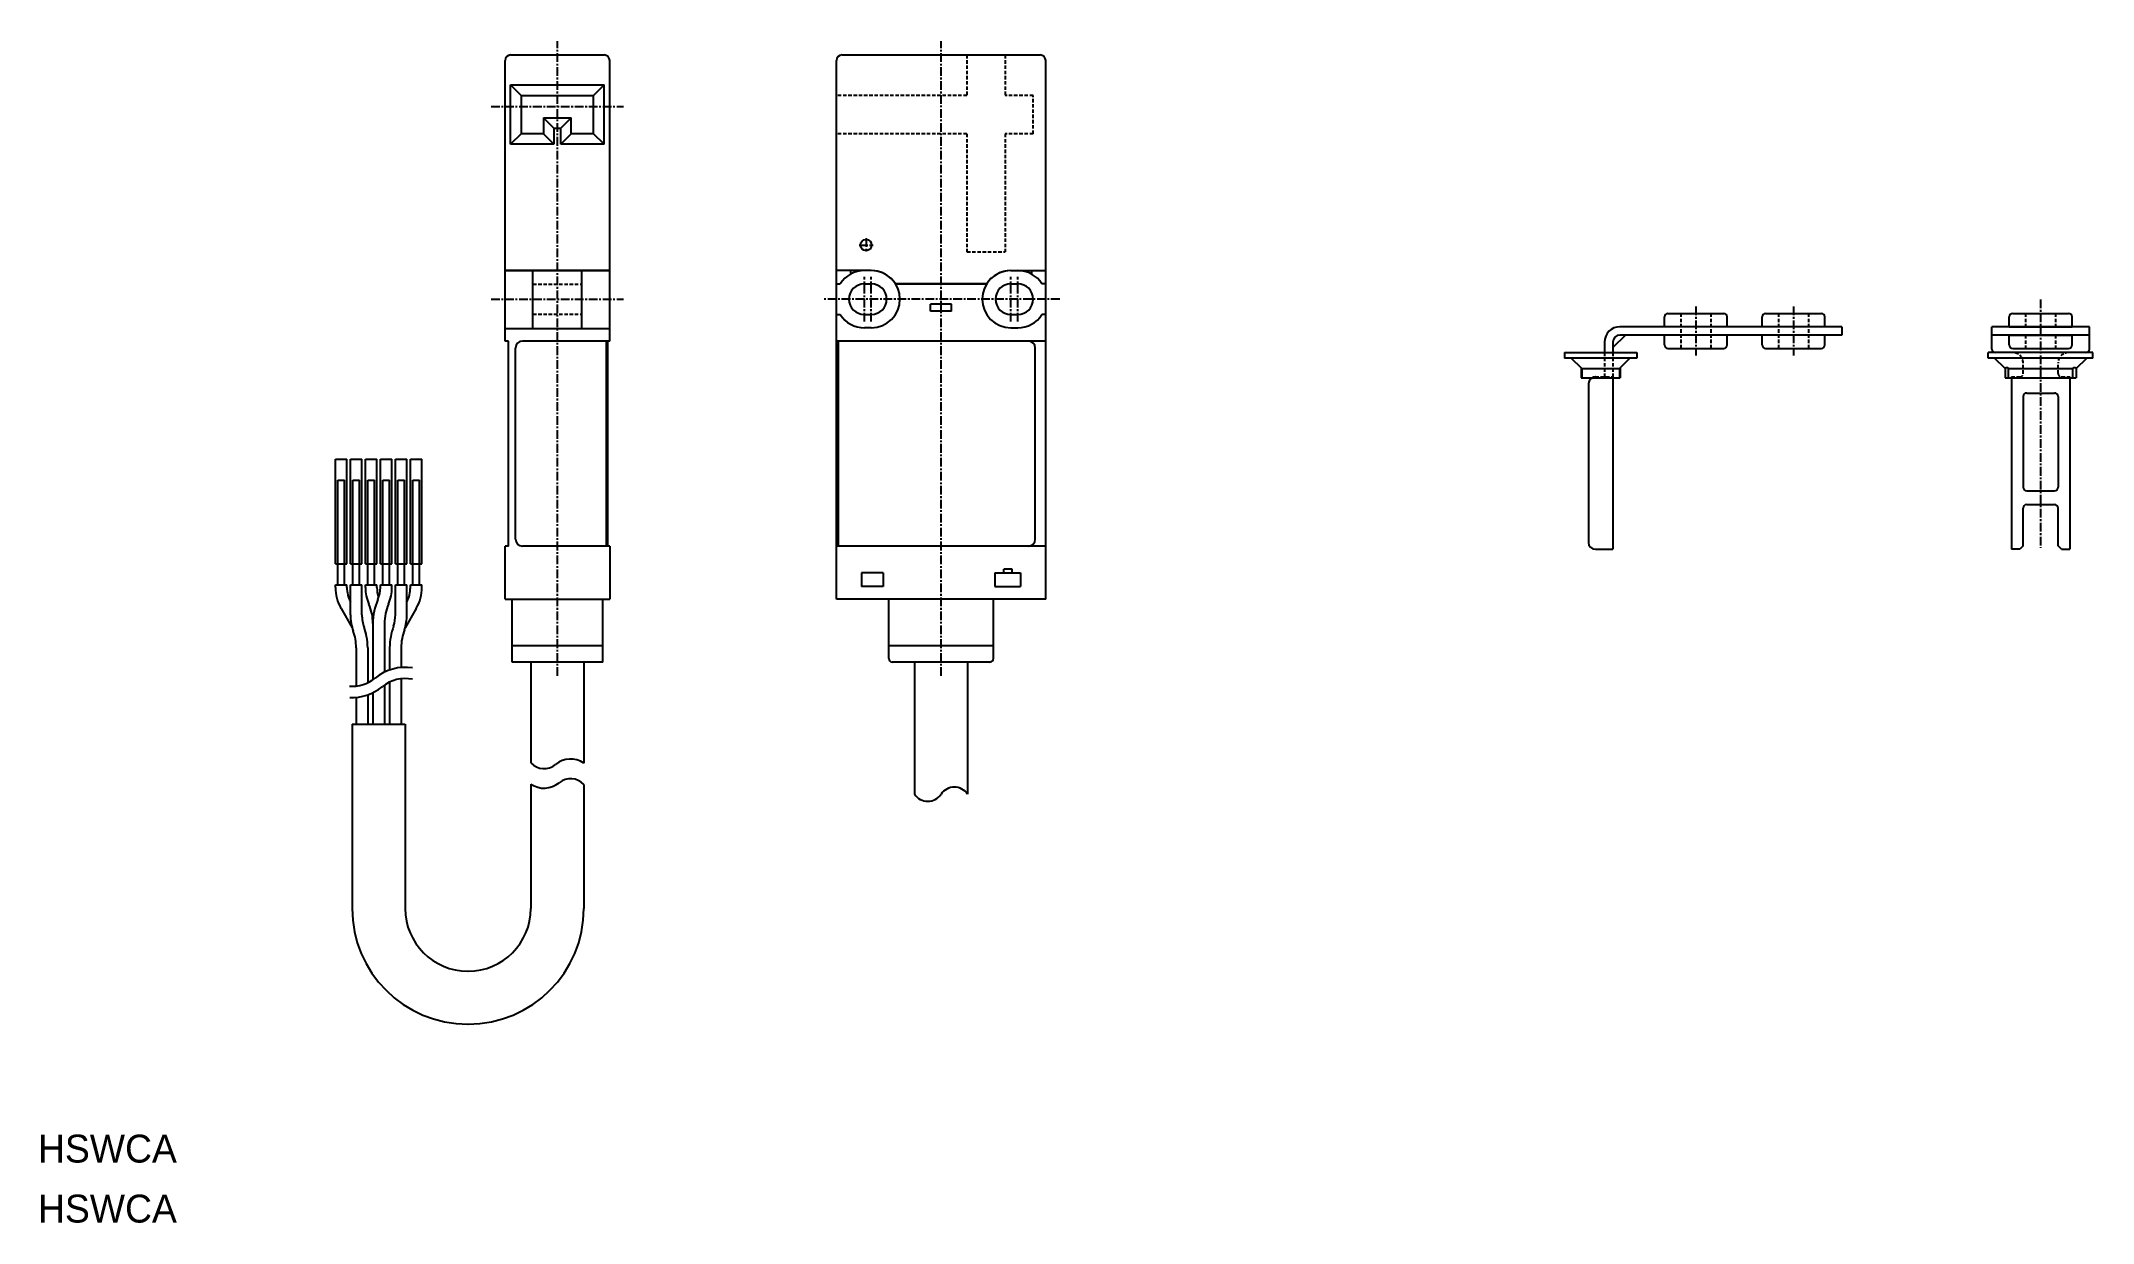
# Model space of a CAD drawing. Extents: x 0 to 295, y 0 to 169.
import ezdxf

# ---------------------------------------------------------------- set-up
doc = ezdxf.new("R2010")
doc.units = 0
doc.linetypes.add('CENTER', pattern=[2, 1.25, -0.25, 0.25, -0.25])
doc.linetypes.add('DASHED', pattern=[0.75, 0.5, -0.25])
doc.layers.get('0').update_dxf_attribs({"linetype": 'CONTINUOUS'})
doc.layers.add('CENTER', color=1, linetype='CENTER')

msp = doc.modelspace()

# ---------------------------------------------------------------- linework, layer by layer
at = {"color": 7, "linetype": 'CONTINUOUS'}
for p, q in [((66.95, 134.54), (66.95, 166.54)), ((67.75, 167.34), (81.15, 167.34)), ((81.95, 134.54), (81.95, 166.54)), ((114.45, 89.34), (114.45, 166.54)), ((115.25, 167.34), (143.65, 167.34)), ((144.45, 89.34), (144.45, 166.54)), ((67.75, 154.54), (67.75, 163.04)), ((67.75, 163.04), (81.15, 163.04)), ((69.25, 161.54), (67.75, 163.04)), ((81.15, 163.04), (79.65, 161.54)), ((81.15, 154.54), (81.15, 163.04)), ((69.25, 161.54), (79.65, 161.54)), ((69.25, 161.54), (69.25, 156.04)), ((79.65, 156.04), (79.65, 161.54)), ((69.25, 156.04), (67.75, 154.54)), ((72.45, 156.04), (69.25, 156.04)), ((72.45, 158.34), (72.45, 156.04)), ((72.45, 158.34), (76.45, 158.34)), ((73.95, 156.84), (72.45, 158.34)), ((72.45, 156.04), (73.95, 154.54)), ((73.95, 156.84), (74.95, 156.84)), ((73.95, 156.84), (73.95, 154.54)), ((74.95, 156.84), (76.45, 158.34)), ((74.95, 154.54), (74.95, 156.84)), ((76.45, 156.04), (74.95, 154.54)), ((76.45, 156.04), (76.45, 158.34)), ((79.65, 156.04), (76.45, 156.04)), ((81.15, 154.54), (79.65, 156.04)), ((73.95, 154.54), (67.75, 154.54)), ((81.15, 154.54), (74.95, 154.54)), ((66.95, 126.34), (66.95, 136.44)), ((81.95, 136.44), (66.95, 136.44)), ((81.95, 136.44), (66.95, 136.44)), ((81.95, 136.44), (66.95, 136.44)), ((66.95, 136.44), (81.95, 136.44)), ((70.95, 128.14), (70.95, 136.44)), ((77.95, 128.14), (77.95, 136.44)), ((81.95, 126.34), (81.95, 136.44)), ((116.45, 136.44), (114.45, 136.44)), ((119.45, 136.44), (114.45, 136.44)), ((116.45, 136.44), (116.45, 135.92)), ((119.45, 136.44), (118.45, 136.44)), ((139.45, 136.44), (140.45, 136.44)), ((139.45, 136.44), (144.45, 136.44)), ((142.45, 135.92), (142.45, 136.44)), ((142.45, 136.44), (144.45, 136.44)), ((114.45, 134.54), (114.99, 134.54)), ((118.45, 134.54), (119.45, 134.54)), ((135.99, 134.54), (122.91, 134.54)), ((122.91, 134.54), (135.99, 134.54)), ((139.45, 134.54), (140.45, 134.54)), ((144.45, 134.54), (143.91, 134.54)), ((114.45, 130.14), (114.99, 130.14)), ((118.45, 130.14), (119.45, 130.14)), ((130.95, 131.64), (127.95, 131.64)), ((127.95, 130.64), (127.95, 131.64)), ((130.95, 130.64), (127.95, 130.64)), ((130.95, 130.64), (130.95, 131.64)), ((139.45, 130.14), (140.45, 130.14)), ((144.45, 130.14), (143.91, 130.14)), ((233.14, 128.39), (233.14, 129.79)), ((233.64, 130.29), (241.64, 130.29)), ((242.14, 128.39), (242.14, 129.79)), ((247.14, 128.39), (247.14, 129.79)), ((247.64, 130.29), (255.64, 130.29)), ((256.14, 128.39), (256.14, 129.79)), ((282.56, 128.39), (282.56, 129.79)), ((283.06, 130.29), (291.06, 130.29)), ((291.56, 128.39), (291.56, 129.79)), ((66.95, 128.14), (81.95, 128.14)), ((119.45, 128.24), (118.45, 128.24)), ((139.45, 128.24), (140.45, 128.24)), ((227.54, 127.19), (225.74, 125.4)), ((258.54, 128.39), (226.74, 128.39)), ((258.54, 127.19), (226.74, 127.19)), ((233.14, 125.79), (233.14, 127.19)), ((242.14, 125.79), (242.14, 127.19)), ((247.14, 125.79), (247.14, 127.19)), ((256.14, 125.79), (256.14, 127.19)), ((258.54, 128.39), (258.54, 127.19)), ((280.06, 125.19), (280.06, 128.39)), ((294.06, 128.39), (280.06, 128.39)), ((294.06, 127.19), (280.06, 127.19)), ((282.56, 128.39), (291.56, 128.39)), ((282.56, 125.79), (282.56, 127.19)), ((282.56, 127.19), (291.56, 127.19)), ((291.56, 125.79), (291.56, 127.19)), ((294.06, 125.19), (294.06, 128.39)), ((67.45, 126.34), (66.95, 126.34)), ((67.45, 96.94), (67.45, 126.34)), ((68.45, 97.94), (68.45, 125.34)), ((81.95, 126.34), (69.45, 126.34)), ((81.45, 126.34), (81.45, 96.94)), ((81.65, 126.34), (81.65, 96.94)), ((144.45, 126.34), (114.45, 126.34)), ((114.75, 96.94), (114.75, 126.34)), ((142.95, 97.94), (142.95, 125.34)), ((218.79, 124.69), (218.79, 123.89)), ((218.79, 124.69), (229.19, 124.69)), ((229.19, 123.89), (218.79, 123.89)), ((221.29, 122.39), (219.79, 123.89)), ((224.54, 126.19), (224.54, 124.69)), ((224.54, 124.69), (225.74, 124.69)), ((225.74, 126.19), (225.74, 124.69)), ((226.69, 122.39), (228.19, 123.89)), ((229.19, 124.69), (229.19, 123.89)), ((233.64, 125.29), (241.64, 125.29)), ((247.64, 125.29), (255.64, 125.29)), ((294.56, 124.69), (279.56, 124.69)), ((279.56, 123.89), (279.56, 124.69)), ((294.56, 123.89), (279.56, 123.89)), ((281.96, 122.39), (280.46, 123.89)), ((283.06, 125.29), (291.06, 125.29)), ((292.16, 122.39), (293.66, 123.89)), ((294.56, 123.89), (294.56, 124.69)), ((221.19, 122.49), (221.19, 121.09)), ((221.19, 121.09), (226.79, 121.09)), ((221.29, 122.39), (226.69, 122.39)), ((221.29, 122.39), (221.29, 121.09)), ((225.74, 121.09), (225.74, 96.49)), ((226.69, 122.39), (226.69, 121.09)), ((226.79, 122.49), (226.79, 121.09)), ((281.98, 122.43), (281.96, 122.39)), ((281.96, 122.39), (281.96, 121.09)), ((281.96, 121.09), (292.16, 121.09)), ((282.03, 122.46), (281.98, 122.43)), ((282.11, 122.48), (282.03, 122.46)), ((282.21, 122.49), (282.11, 122.48)), ((282.31, 122.48), (282.21, 122.49)), ((282.39, 122.46), (282.31, 122.48)), ((282.44, 122.43), (282.39, 122.46)), ((282.46, 122.39), (282.44, 122.43)), ((282.46, 122.39), (291.66, 122.39)), ((282.46, 121.09), (282.46, 122.39)), ((282.86, 121.09), (282.86, 96.49)), ((291.26, 121.09), (291.26, 96.49)), ((291.68, 122.43), (291.66, 122.39)), ((291.66, 121.09), (291.66, 122.39)), ((291.73, 122.46), (291.68, 122.43)), ((291.81, 122.48), (291.73, 122.46)), ((291.91, 122.49), (291.81, 122.48)), ((292.01, 122.48), (291.91, 122.49)), ((292.09, 122.46), (292.01, 122.48)), ((292.14, 122.43), (292.09, 122.46)), ((292.16, 122.39), (292.14, 122.43)), ((292.16, 122.39), (292.16, 121.09)), ((222.24, 120.19), (222.24, 97.49)), ((284.56, 118.39), (284.56, 105.39)), ((285.06, 118.89), (289.06, 118.89)), ((289.56, 118.39), (289.56, 105.39)), ((42.63, 94.42), (42.63, 109.42)), ((42.63, 109.42), (44.28, 109.42)), ((44.28, 94.42), (44.28, 109.42)), ((44.78, 94.42), (44.78, 109.42)), ((44.78, 109.42), (46.43, 109.42)), ((46.43, 94.42), (46.43, 109.42)), ((46.93, 94.42), (46.93, 109.42)), ((46.93, 109.42), (48.58, 109.42)), ((48.58, 94.42), (48.58, 109.42)), ((49.08, 94.42), (49.08, 109.42)), ((49.08, 109.42), (50.73, 109.42)), ((50.73, 94.42), (50.73, 109.42)), ((51.23, 94.42), (51.23, 109.42)), ((51.23, 109.42), (52.88, 109.42)), ((52.88, 94.42), (52.88, 109.42)), ((53.38, 94.42), (53.38, 109.42)), ((53.38, 109.42), (55.03, 109.42)), ((55.03, 94.42), (55.03, 109.42)), ((42.98, 106.42), (43.93, 106.42)), ((42.98, 94.42), (42.98, 106.42)), ((43.93, 94.42), (43.93, 106.42)), ((45.13, 94.42), (45.13, 106.42)), ((45.13, 106.42), (46.08, 106.42)), ((46.08, 94.42), (46.08, 106.42)), ((47.28, 106.42), (48.23, 106.42)), ((47.28, 94.42), (47.28, 106.42)), ((48.23, 94.42), (48.23, 106.42)), ((49.43, 94.42), (49.43, 106.42)), ((49.43, 106.42), (50.38, 106.42)), ((50.38, 94.42), (50.38, 106.42)), ((51.58, 106.42), (52.53, 106.42)), ((51.58, 94.42), (51.58, 106.42)), ((52.53, 94.42), (52.53, 106.42)), ((53.73, 94.42), (53.73, 106.42)), ((53.73, 106.42), (54.68, 106.42)), ((54.68, 94.42), (54.68, 106.42)), ((285.06, 104.89), (289.06, 104.89)), ((284.56, 96.99), (284.56, 102.39)), ((285.06, 102.89), (289.06, 102.89)), ((289.56, 96.99), (289.56, 102.39)), ((42.63, 94.42), (44.28, 94.42)), ((42.98, 91.42), (42.98, 94.42)), ((43.93, 91.42), (43.93, 94.42)), ((44.78, 94.42), (46.43, 94.42)), ((45.13, 91.42), (45.13, 94.42)), ((46.08, 91.42), (46.08, 94.42)), ((46.93, 94.42), (48.58, 94.42)), ((47.28, 91.42), (47.28, 94.42)), ((48.23, 91.42), (48.23, 94.42)), ((49.08, 94.42), (50.73, 94.42)), ((49.43, 91.42), (49.43, 94.42)), ((50.38, 91.42), (50.38, 94.42)), ((51.23, 94.42), (52.88, 94.42)), ((51.58, 91.42), (51.58, 94.42)), ((52.53, 91.42), (52.53, 94.42)), ((53.38, 94.42), (55.03, 94.42)), ((53.73, 91.42), (53.73, 94.42)), ((54.68, 91.42), (54.68, 94.42)), ((67.45, 96.94), (66.95, 96.94)), ((66.95, 89.34), (66.95, 96.94)), ((81.95, 96.94), (69.45, 96.94)), ((81.95, 96.94), (81.95, 89.34)), ((144.45, 96.94), (114.45, 96.94)), ((223.24, 96.49), (225.74, 96.49)), ((284.06, 96.49), (282.86, 96.49)), ((284.56, 96.99), (284.06, 96.49)), ((290.06, 96.49), (289.56, 96.99)), ((290.06, 96.49), (291.26, 96.49)), ((42.63, 91.02), (42.63, 91.42)), ((42.63, 91.42), (44.28, 91.42)), ((44.28, 91.02), (44.28, 91.42)), ((44.78, 87.12), (44.78, 91.42)), ((44.78, 91.42), (46.43, 91.42)), ((46.43, 87.12), (46.43, 91.42)), ((46.93, 91.02), (46.93, 91.42)), ((46.93, 91.42), (48.58, 91.42)), ((48.58, 91.02), (48.58, 91.42)), ((49.08, 91.02), (49.08, 91.42)), ((49.08, 91.42), (50.73, 91.42)), ((50.73, 91.02), (50.73, 91.42)), ((51.23, 87.12), (51.23, 91.42)), ((51.23, 91.42), (52.88, 91.42)), ((52.88, 87.12), (52.88, 91.42)), ((53.38, 91.02), (53.38, 91.42)), ((53.38, 91.42), (55.03, 91.42)), ((55.03, 91.02), (55.03, 91.42)), ((121.15, 93.14), (118.05, 93.14)), ((118.05, 93.14), (118.05, 91.14)), ((121.15, 93.14), (121.15, 91.14)), ((137.15, 93.14), (137.15, 91.14)), ((137.15, 93.14), (140.85, 93.14)), ((138.45, 93.14), (138.45, 93.64)), ((139.65, 93.64), (138.45, 93.64)), ((139.65, 93.14), (139.65, 93.64)), ((140.85, 93.14), (140.85, 91.14)), ((66.95, 89.34), (81.95, 89.34)), ((67.95, 82.64), (67.95, 89.34)), ((80.95, 82.64), (80.95, 89.34)), ((144.45, 89.34), (114.45, 89.34)), ((121.15, 91.14), (118.05, 91.14)), ((121.95, 82.64), (121.95, 89.34)), ((136.95, 82.64), (136.95, 89.34)), ((137.15, 91.14), (140.85, 91.14)), ((43.44, 88.02), (45.04, 85.25)), ((48.01, 85.85), (48.01, 84.37)), ((49.66, 85.85), (49.66, 85.32)), ((49.66, 85.32), (49.66, 78.89)), ((54.23, 88.02), (52.63, 85.25)), ((45.61, 82.39), (45.61, 76.89)), ((47.26, 82.39), (47.26, 77.36)), ((48.01, 84.34), (48.01, 77.76)), ((50.41, 82.39), (50.41, 79.2)), ((52.06, 82.39), (52.06, 79.55)), ((67.95, 80.34), (67.95, 82.64)), ((80.95, 82.64), (67.95, 82.64)), ((80.95, 80.34), (80.95, 82.64)), ((136.95, 82.64), (121.95, 82.64)), ((121.95, 80.84), (121.95, 82.64)), ((136.95, 80.84), (136.95, 82.64)), ((80.95, 80.34), (67.95, 80.34)), ((70.65, 80.34), (70.65, 65.88)), ((78.25, 80.34), (78.25, 65.84)), ((136.45, 80.34), (122.45, 80.34)), ((125.65, 80.34), (125.65, 61.4)), ((133.25, 80.34), (133.25, 61.4)), ((136.95, 80.94), (136.95, 81.94)), ((49.66, 77.04), (49.66, 71.42)), ((50.41, 77.47), (50.41, 71.42)), ((52.06, 77.94), (52.06, 71.42)), ((45.61, 75.28), (45.61, 71.42)), ((47.26, 75.63), (47.26, 71.42)), ((48.01, 75.94), (48.01, 71.42)), ((45.03, 71.42), (52.63, 71.42)), ((45.03, 71.42), (45.03, 45.03)), ((52.63, 71.42), (52.63, 45.03)), ((70.65, 62.84), (70.65, 45.03)), ((78.25, 62.79), (78.25, 45.03)), ((61.63, 36.03), (61.65, 36.03))]:
    msp.add_line(p, q, dxfattribs=at)
at = {"color": 3, "linetype": 'DASHED'}
for p, q in [((133.15, 167.34), (133.15, 161.54)), ((138.65, 167.34), (138.65, 161.54)), ((133.15, 161.54), (114.45, 161.54)), ((142.65, 161.54), (138.65, 161.54)), ((142.65, 156.04), (142.65, 161.54)), ((133.15, 156.04), (114.45, 156.04)), ((133.15, 156.04), (133.15, 139.14)), ((142.65, 156.04), (138.65, 156.04)), ((138.65, 156.04), (138.65, 139.14)), ((133.15, 139.14), (138.65, 139.14)), ((70.95, 134.49), (77.95, 134.49)), ((70.95, 130.19), (77.95, 130.19)), ((235.49, 130.29), (235.49, 125.29)), ((239.79, 130.29), (239.79, 125.29)), ((249.49, 130.29), (249.49, 125.29)), ((253.79, 130.29), (253.79, 125.29)), ((284.91, 130.29), (284.91, 128.39)), ((289.21, 130.29), (289.21, 128.39)), ((284.91, 127.19), (284.91, 125.29)), ((289.21, 127.19), (289.21, 125.29)), ((224.54, 124.69), (224.54, 121.09)), ((225.74, 124.69), (225.74, 121.09)), ((223.24, 121.19), (225.74, 121.19)), ((282.86, 121.19), (284.06, 121.19)), ((282.86, 121.19), (282.86, 121.09)), ((284.56, 121.69), (284.56, 123.19)), ((289.56, 121.69), (289.56, 123.19)), ((290.06, 121.19), (291.26, 121.19)), ((291.26, 121.19), (291.26, 121.09))]:
    msp.add_line(p, q, dxfattribs=at)
at = {"color": 7, "linetype": 'CONTINUOUS'}
msp.add_circle((118.7, 140.09), 0.8, dxfattribs=at)
msp.add_circle((118.7, 140.09), 0.8, dxfattribs=at)
for centre, radius, start, end in [((67.75, 166.54), 0.8, 90, 180), ((81.15, 166.54), 0.8, 0, 90), ((115.25, 166.54), 0.8, 90, 180), ((143.65, 166.54), 0.8, 0, 90), ((118.45, 132.34), 4.1, 90, 147.5485), ((119.45, 132.34), 4.1, 270, 90), ((119.45, 132.34), 4.1, 32.4515, 90), ((139.45, 132.34), 4.1, 90, 270), ((139.45, 132.34), 4.1, 90, 147.5485), ((140.45, 132.34), 4.1, 32.4515, 90), ((118.45, 132.34), 2.2, 90, 270), ((119.45, 132.34), 2.2, 270, 90), ((139.45, 132.34), 2.2, 90, 270), ((140.45, 132.34), 2.2, 270, 90), ((118.45, 132.34), 4.1, 212.4515, 270), ((140.45, 132.34), 4.1, 270, 327.5485), ((233.64, 129.79), 0.5, 90, 180), ((241.64, 129.79), 0.5, 0, 90), ((247.64, 129.79), 0.5, 90, 180), ((255.64, 129.79), 0.5, 0, 90), ((283.06, 129.79), 0.5, 90, 180), ((291.06, 129.79), 0.5, 0, 90), ((226.74, 126.19), 2.2, 90, 180), ((226.74, 126.19), 1, 90, 180), ((69.45, 125.34), 1, 90, 180), ((141.95, 125.34), 1, 0, 90), ((233.64, 125.79), 0.5, 180, 270), ((241.64, 125.79), 0.5, 270, 0), ((247.64, 125.79), 0.5, 180, 270), ((255.64, 125.79), 0.5, 270, 0), ((280.56, 125.19), 0.5, 180, 270), ((283.06, 125.79), 0.5, 180, 270), ((291.06, 125.79), 0.5, 270, 0), ((293.56, 125.19), 0.5, 270, 0), ((223.24, 120.19), 1, 115.8419, 180), ((285.06, 118.39), 0.5, 90, 180), ((289.06, 118.39), 0.5, 0, 90), ((285.06, 105.39), 0.5, 180, 270), ((289.06, 105.39), 0.5, 270, 0), ((285.06, 102.39), 0.5, 90, 180), ((289.06, 102.39), 0.5, 0, 90), ((69.45, 97.94), 1, 180, 270), ((141.95, 97.94), 1, 270, 0), ((223.24, 97.49), 1, 180, 270), ((48.63, 91.02), 6, 180, 210), ((48.63, 91.02), 4.35, 180, 207.7414), ((52.93, 91.02), 6, 180, 203.4644), ((41.01, 85.85), 7, 0, 23.4644), ((56.66, 85.85), 8.65, 156.5356, 180), ((52.93, 91.02), 4.35, 180, 199.5193), ((44.73, 91.02), 4.35, 336.5356, 0), ((56.66, 85.85), 7, 156.5356, 180), ((44.73, 91.02), 6, 336.5356, 0), ((49.03, 91.02), 4.35, 332.2586, 0), ((49.03, 91.02), 6, 330, 0), ((51.78, 87.12), 7, 180, 199.7677), ((51.78, 87.12), 5.35, 180, 199.7677), ((38.61, 82.39), 8.65, 10.7832, 19.7677), ((59.06, 82.39), 8.65, 159.0252, 180), ((45.88, 87.12), 5.35, 342.1853, 0), ((45.88, 87.12), 7, 342.1064, 0), ((38.61, 82.39), 7, 0, 19.7677), ((38.61, 82.39), 8.65, 0, 10.7832), ((59.06, 82.39), 7, 158.3602, 180), ((52.63, 72.77), 6.8, 81.0605, 129.2965), ((122.45, 80.84), 0.5, 180, 270), ((136.45, 80.84), 0.5, 270, 0), ((45.03, 82.06), 5.2, 265.6914, 309.2965), ((45.03, 82.06), 6.8, 267.1063, 309.2965), ((52.63, 72.77), 5.2, 78.1311, 129.2965), ((72.55, 67.66), 2.6, 223.0491, 309.2965), ((76.35, 63.02), 3.4, 56.0255, 129.2965), ((72.55, 65.66), 3.4, 236.0255, 309.2965), ((76.35, 61.02), 2.6, 43.0491, 129.2965), ((131.35, 60.09), 2.31, 34.4829, 145.5171), ((127.55, 62.7), 2.31, 214.4829, 325.5171), ((61.63, 45.03), 16.6, 180, 270), ((61.63, 45.03), 9, 180, 270), ((61.65, 45.03), 16.6, 270, 0), ((61.65, 45.03), 9, 270, 0)]:
    msp.add_arc(centre, radius, start, end, dxfattribs=at)
at = {"color": 3, "linetype": 'DASHED'}
for centre, radius, start, end in [((283.06, 123.19), 1.5, 0, 90), ((291.06, 123.19), 1.5, 90, 180), ((223.24, 120.19), 1, 90, 115.8419), ((284.06, 121.69), 0.5, 270, 0), ((290.06, 121.69), 0.5, 180, 270)]:
    msp.add_arc(centre, radius, start, end, dxfattribs=at)
at = {"layer": 'CENTER', "color": 1, "linetype": 'CENTER'}
for p, q in [((74.45, 78.34), (74.45, 169.34)), ((129.45, 78.34), (129.45, 169.34)), ((64.95, 159.94), (83.95, 159.94)), ((117.69, 140.09), (119.71, 140.09)), ((117.69, 140.09), (119.71, 140.09)), ((118.7, 141.08), (118.7, 139.09)), ((118.7, 141.08), (118.7, 139.09)), ((118.45, 129.14), (118.45, 135.54)), ((119.45, 129.14), (119.45, 135.54)), ((139.45, 129.14), (139.45, 135.54)), ((140.45, 129.14), (140.45, 135.54)), ((64.95, 132.34), (83.95, 132.34)), ((146.45, 132.34), (112.45, 132.34)), ((237.64, 131.29), (237.64, 124.29)), ((251.64, 131.29), (251.64, 124.29)), ((287.06, 132.29), (287.06, 96.69))]:
    msp.add_line(p, q, dxfattribs=at)

# ---------------------------------------------------------------- texts
at = {"color": 7, "linetype": 'CONTINUOUS'}
for p in [(0, 8.6), (0, 0)]:
    msp.add_text('HSWCA', height=4, dxfattribs=at).set_placement(p)

doc.saveas('drawing.dxf')
